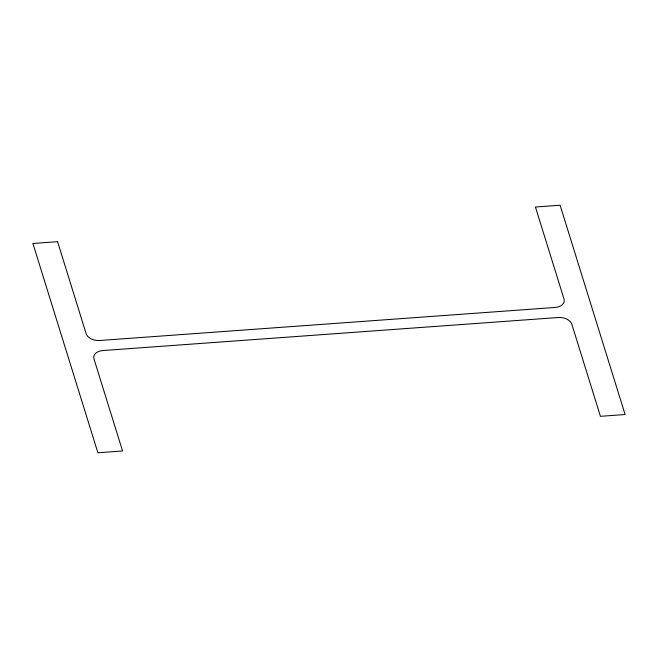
<?xml version="1.0" encoding="UTF-8"?>
<svg xmlns="http://www.w3.org/2000/svg" width="658" height="658" viewBox="0 0 658 658"><rect width="100%" height="100%" fill="white"/><g stroke="black" fill="none" stroke-linecap="round" stroke-linejoin="round"><path stroke-width="0.99" d="M57.575 241.683L32.9 243.476L97.886 452.762L122.561 450.977L93.962 358.865A11.622 7.501 6 0 1 102.969 350.533L558.149 317.518A11.622 7.501 6 0 1 571.827 324.205L600.425 416.317L625.1 414.524L560.114 205.238L535.439 207.023L564.038 299.135A11.622 7.501 6 0 1 555.031 307.467L99.852 340.482A11.622 7.501 6 0 1 86.173 333.795L57.575 241.683"/></g></svg>
